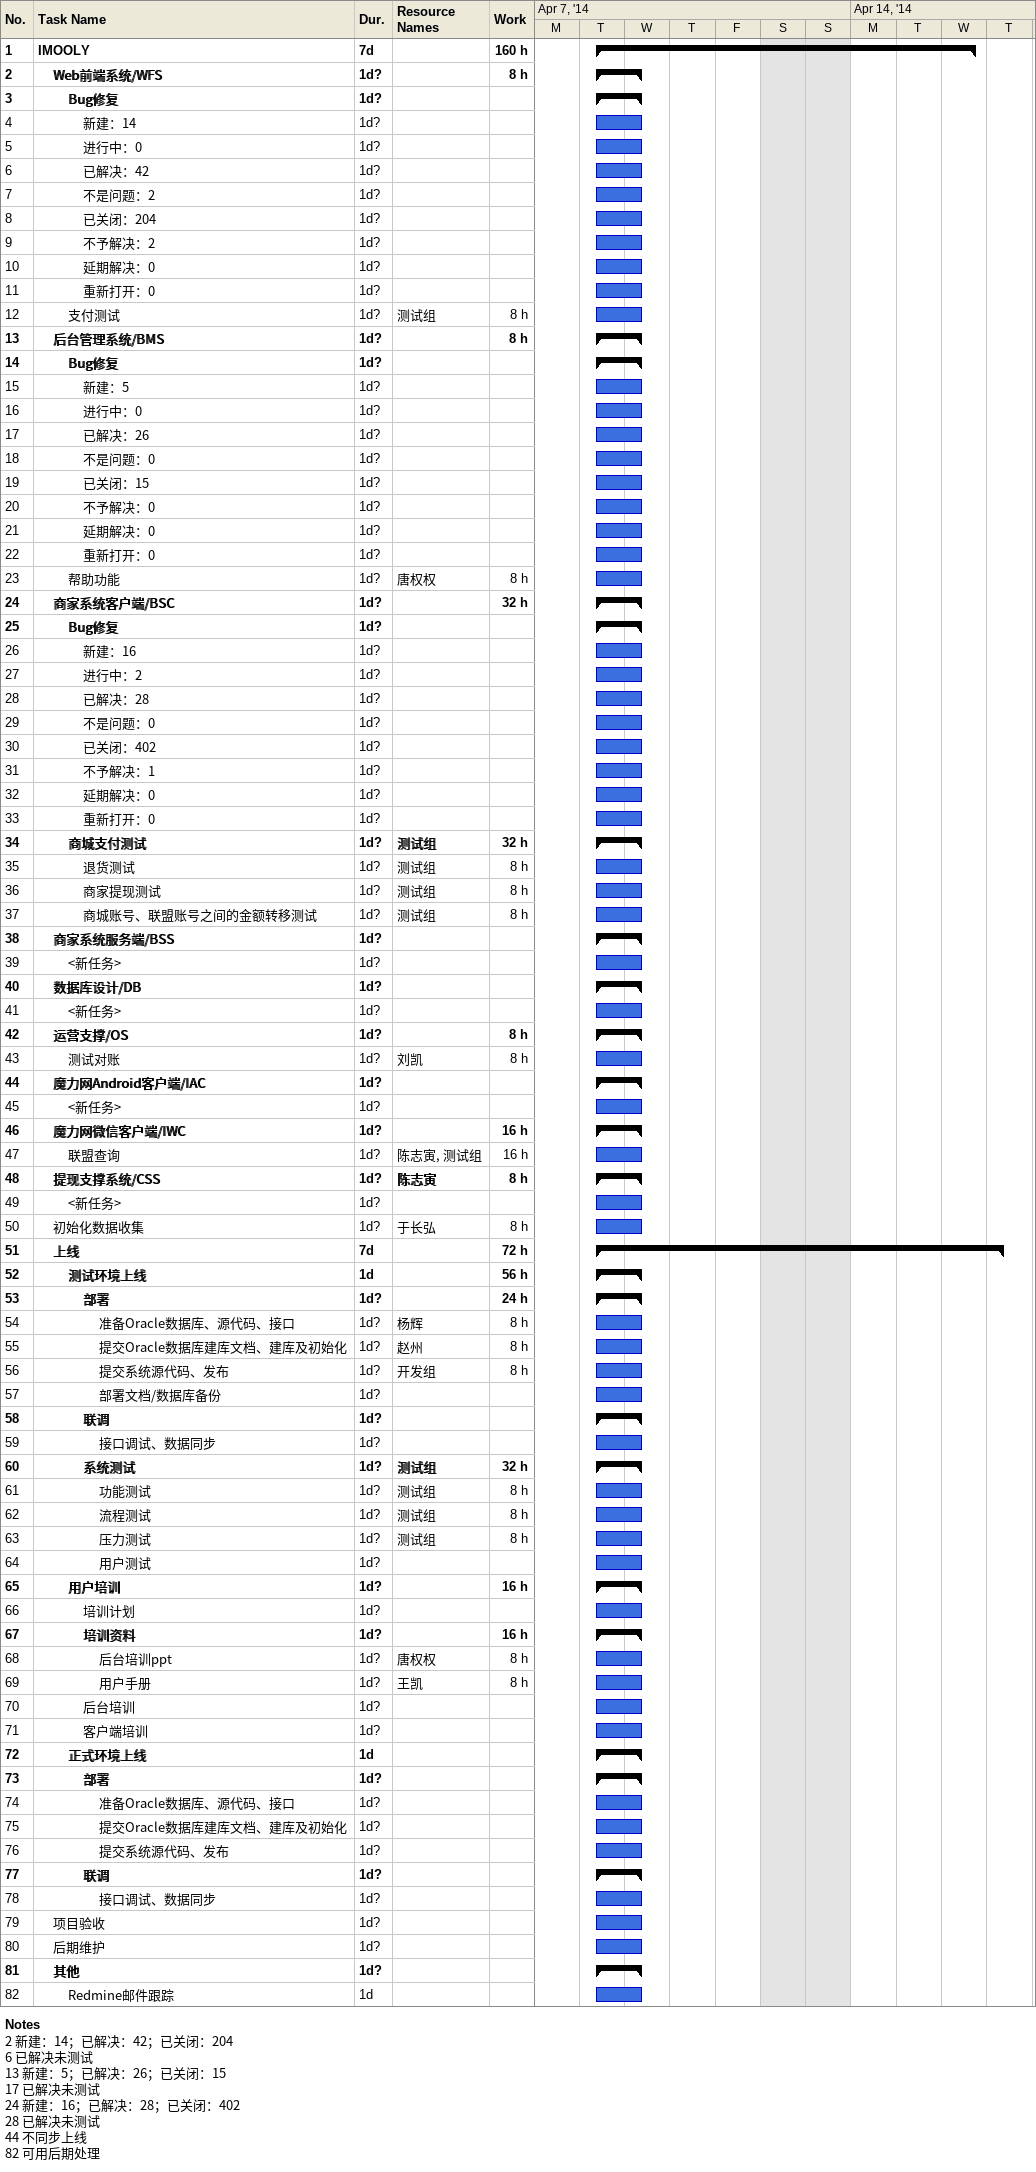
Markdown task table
| ID | Level | Task | Duration | Start | Finish | Resources | Work (h) |
|---|---|---|---|---|---|---|---|
| 1 | 1 | **IMOOLY** | 7d | 2014-04-08 | 2014-04-16 |  | 160 |
| 2 | 2 | **Web前端系统/WFS** | 1d? | 2014-04-08 | 2014-04-09 |  | 8 |
| 3 | 3 | **Bug修复** | 1d? | 2014-04-08 | 2014-04-09 |  |  |
| 4 | 4 | 新建：14 | 1d? | 2014-04-08 | 2014-04-09 |  |  |
| 5 | 4 | 进行中：0 | 1d? | 2014-04-08 | 2014-04-09 |  |  |
| 6 | 4 | 已解决：42 | 1d? | 2014-04-08 | 2014-04-09 |  |  |
| 7 | 4 | 不是问题：2 | 1d? | 2014-04-08 | 2014-04-09 |  |  |
| 8 | 4 | 已关闭：204 | 1d? | 2014-04-08 | 2014-04-09 |  |  |
| 9 | 4 | 不予解决：2 | 1d? | 2014-04-08 | 2014-04-09 |  |  |
| 10 | 4 | 延期解决：0 | 1d? | 2014-04-08 | 2014-04-09 |  |  |
| 11 | 4 | 重新打开：0 | 1d? | 2014-04-08 | 2014-04-09 |  |  |
| 12 | 3 | 支付测试 | 1d? | 2014-04-08 | 2014-04-09 | 测试组 | 8 |
| 13 | 2 | **后台管理系统/BMS** | 1d? | 2014-04-08 | 2014-04-09 |  | 8 |
| 14 | 3 | **Bug修复** | 1d? | 2014-04-08 | 2014-04-09 |  |  |
| 15 | 4 | 新建：5 | 1d? | 2014-04-08 | 2014-04-09 |  |  |
| 16 | 4 | 进行中：0 | 1d? | 2014-04-08 | 2014-04-09 |  |  |
| 17 | 4 | 已解决：26 | 1d? | 2014-04-08 | 2014-04-09 |  |  |
| 18 | 4 | 不是问题：0 | 1d? | 2014-04-08 | 2014-04-09 |  |  |
| 19 | 4 | 已关闭：15 | 1d? | 2014-04-08 | 2014-04-09 |  |  |
| 20 | 4 | 不予解决：0 | 1d? | 2014-04-08 | 2014-04-09 |  |  |
| 21 | 4 | 延期解决：0 | 1d? | 2014-04-08 | 2014-04-09 |  |  |
| 22 | 4 | 重新打开：0 | 1d? | 2014-04-08 | 2014-04-09 |  |  |
| 23 | 3 | 帮助功能 | 1d? | 2014-04-08 | 2014-04-09 | 唐权权 | 8 |
| 24 | 2 | **商家系统客户端/BSC** | 1d? | 2014-04-08 | 2014-04-09 |  | 32 |
| 25 | 3 | **Bug修复** | 1d? | 2014-04-08 | 2014-04-09 |  |  |
| 26 | 4 | 新建：16 | 1d? | 2014-04-08 | 2014-04-09 |  |  |
| 27 | 4 | 进行中：2 | 1d? | 2014-04-08 | 2014-04-09 |  |  |
| 28 | 4 | 已解决：28 | 1d? | 2014-04-08 | 2014-04-09 |  |  |
| 29 | 4 | 不是问题：0 | 1d? | 2014-04-08 | 2014-04-09 |  |  |
| 30 | 4 | 已关闭：402 | 1d? | 2014-04-08 | 2014-04-09 |  |  |
| 31 | 4 | 不予解决：1 | 1d? | 2014-04-08 | 2014-04-09 |  |  |
| 32 | 4 | 延期解决：0 | 1d? | 2014-04-08 | 2014-04-09 |  |  |
| 33 | 4 | 重新打开：0 | 1d? | 2014-04-08 | 2014-04-09 |  |  |
| 34 | 3 | **商城支付测试** | 1d? | 2014-04-08 | 2014-04-09 | 测试组 | 32 |
| 35 | 4 | 退货测试 | 1d? | 2014-04-08 | 2014-04-09 | 测试组 | 8 |
| 36 | 4 | 商家提现测试 | 1d? | 2014-04-08 | 2014-04-09 | 测试组 | 8 |
| 37 | 4 | 商城账号、联盟账号之间的金额转移测试 | 1d? | 2014-04-08 | 2014-04-09 | 测试组 | 8 |
| 38 | 2 | **商家系统服务端/BSS** | 1d? | 2014-04-08 | 2014-04-09 |  |  |
| 39 | 3 | <新任务> | 1d? | 2014-04-08 | 2014-04-09 |  |  |
| 40 | 2 | **数据库设计/DB** | 1d? | 2014-04-08 | 2014-04-09 |  |  |
| 41 | 3 | <新任务> | 1d? | 2014-04-08 | 2014-04-09 |  |  |
| 42 | 2 | **运营支撑/OS** | 1d? | 2014-04-08 | 2014-04-09 |  | 8 |
| 43 | 3 | 测试对账 | 1d? | 2014-04-08 | 2014-04-09 | 刘凯 | 8 |
| 44 | 2 | **魔力网Android客户端/IAC** | 1d? | 2014-04-08 | 2014-04-09 |  |  |
| 45 | 3 | <新任务> | 1d? | 2014-04-08 | 2014-04-09 |  |  |
| 46 | 2 | **魔力网微信客户端/IWC** | 1d? | 2014-04-08 | 2014-04-09 |  | 16 |
| 47 | 3 | 联盟查询 | 1d? | 2014-04-08 | 2014-04-09 | 陈志寅, 测试组 | 16 |
| 48 | 2 | **提现支撑系统/CSS** | 1d? | 2014-04-08 | 2014-04-09 | 陈志寅 | 8 |
| 49 | 3 | <新任务> | 1d? | 2014-04-08 | 2014-04-09 |  |  |
| 50 | 2 | 初始化数据收集 | 1d? | 2014-04-08 | 2014-04-09 | 于长弘 | 8 |
| 51 | 2 | **上线** | 7d | 2014-04-08 | 2014-04-17 |  | 72 |
| 52 | 3 | **测试环境上线** | 1d | 2014-04-08 | 2014-04-09 |  | 56 |
| 53 | 4 | **部署** | 1d? | 2014-04-08 | 2014-04-09 |  | 24 |
| 54 | 5 | 准备Oracle数据库、源代码、接口 | 1d? | 2014-04-08 | 2014-04-09 | 杨辉 | 8 |
| 55 | 5 | 提交Oracle数据库建库文档、建库及初始化 | 1d? | 2014-04-08 | 2014-04-09 | 赵州 | 8 |
| 56 | 5 | 提交系统源代码、发布 | 1d? | 2014-04-08 | 2014-04-09 | 开发组 | 8 |
| 57 | 5 | 部署文档/数据库备份 | 1d? | 2014-04-08 | 2014-04-09 |  |  |
| 58 | 4 | **联调** | 1d? | 2014-04-08 | 2014-04-09 |  |  |
| 59 | 5 | 接口调试、数据同步 | 1d? | 2014-04-08 | 2014-04-09 |  |  |
| 60 | 4 | **系统测试** | 1d? | 2014-04-08 | 2014-04-09 | 测试组 | 32 |
| 61 | 5 | 功能测试 | 1d? | 2014-04-08 | 2014-04-09 | 测试组 | 8 |
| 62 | 5 | 流程测试 | 1d? | 2014-04-08 | 2014-04-09 | 测试组 | 8 |
| 63 | 5 | 压力测试 | 1d? | 2014-04-08 | 2014-04-09 | 测试组 | 8 |
| 64 | 5 | 用户测试 | 1d? | 2014-04-08 | 2014-04-09 |  |  |
| 65 | 3 | **用户培训** | 1d? | 2014-04-08 | 2014-04-09 |  | 16 |
| 66 | 4 | 培训计划 | 1d? | 2014-04-08 | 2014-04-09 |  |  |
| 67 | 4 | **培训资料** | 1d? | 2014-04-08 | 2014-04-09 |  | 16 |
| 68 | 5 | 后台培训ppt | 1d? | 2014-04-08 | 2014-04-09 | 唐权权 | 8 |
| 69 | 5 | 用户手册 | 1d? | 2014-04-08 | 2014-04-09 | 王凯 | 8 |
| 70 | 4 | 后台培训 | 1d? | 2014-04-08 | 2014-04-09 |  |  |
| 71 | 4 | 客户端培训 | 1d? | 2014-04-08 | 2014-04-09 |  |  |
| 72 | 3 | **正式环境上线** | 1d | 2014-04-08 | 2014-04-09 |  |  |
| 73 | 4 | **部署** | 1d? | 2014-04-08 | 2014-04-09 |  |  |
| 74 | 5 | 准备Oracle数据库、源代码、接口 | 1d? | 2014-04-08 | 2014-04-09 |  |  |
| 75 | 5 | 提交Oracle数据库建库文档、建库及初始化 | 1d? | 2014-04-08 | 2014-04-09 |  |  |
| 76 | 5 | 提交系统源代码、发布 | 1d? | 2014-04-08 | 2014-04-09 |  |  |
| 77 | 4 | **联调** | 1d? | 2014-04-08 | 2014-04-09 |  |  |
| 78 | 5 | 接口调试、数据同步 | 1d? | 2014-04-08 | 2014-04-09 |  |  |
| 79 | 2 | 项目验收 | 1d? | 2014-04-08 | 2014-04-09 |  |  |
| 80 | 2 | 后期维护 | 1d? | 2014-04-08 | 2014-04-09 |  |  |
| 81 | 2 | **其他** | 1d? | 2014-04-08 | 2014-04-09 |  |  |
| 82 | 3 | Redmine邮件跟踪 | 1d | 2014-04-08 | 2014-04-09 |  |  |

Notes
- 2: 新建：14；已解决：42；已关闭：204
- 6: 已解决未测试
- 13: 新建：5；已解决：26；已关闭：15
- 17: 已解决未测试
- 24: 新建：16；已解决：28；已关闭：402
- 28: 已解决未测试
- 44: 不同步上线
- 82: 可用后期处理
